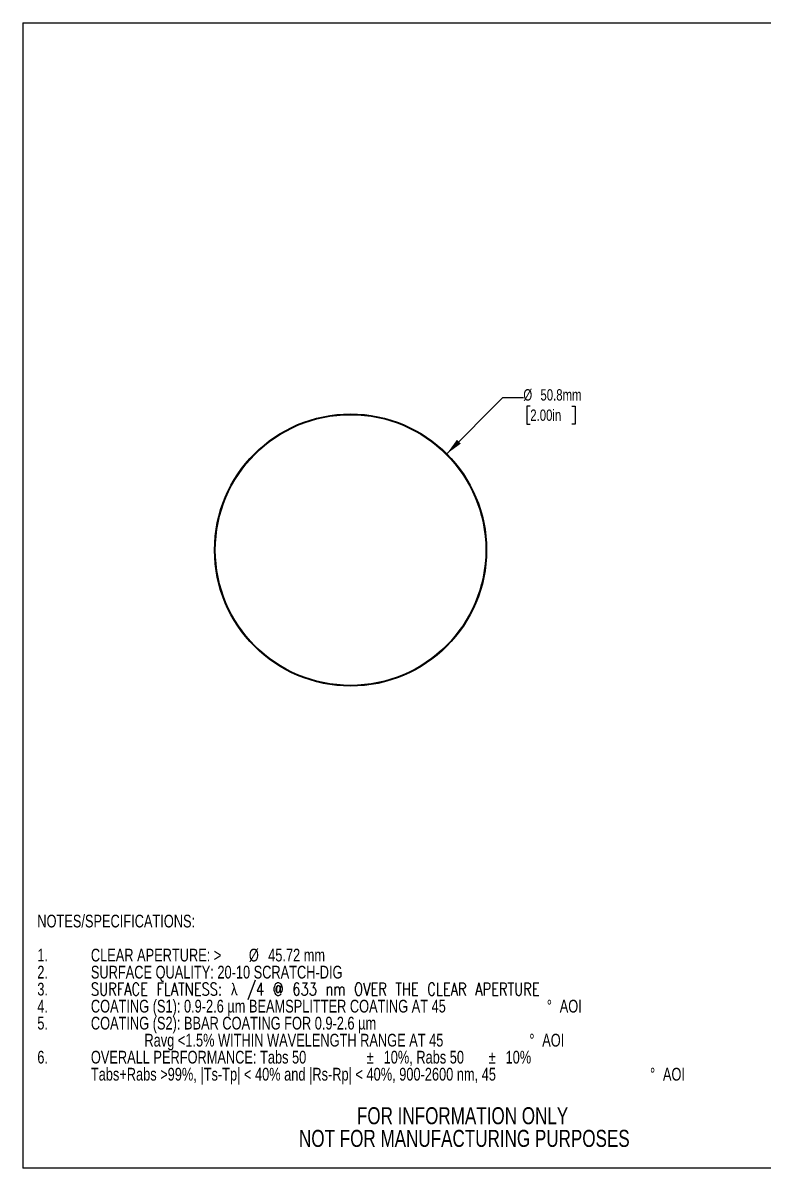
# Model space of a CAD drawing. Extents: x 2 to 278, y 1 to 215.
# Drawn here: x 1.6 to 139.8, y 0.9 to 214.6 of the extents above; entities that cross this region are included whole.
import ezdxf

# ---------------------------------------------------------------- set-up
doc = ezdxf.new("R2010")
doc.units = 0
doc.linetypes.add('SLD-SOLID', pattern=[0])
doc.layers.get('0').update_dxf_attribs({"linetype": 'CONTINUOUS'})
doc.layers.add('ARROW', color=7, linetype='SLD-SOLID')
doc.styles.add('SLDTEXTSTYLE0', font='TXT', dxfattribs={"width": 0.75})
doc.styles.add('SLDTEXTSTYLE1', font='TXT', dxfattribs={"width": 0.75, "bigfont": 'bigfont'})
doc.dimstyles.new('SLDDIMSTYLE0', dxfattribs={"dimtxt": 2.116667, "dimasz": 3.175, "dimexe": 0, "dimexo": 0.0625, "dimgap": 0.529167, "dimtad": 0, "dimtih": 1, "dimtoh": 1, "dimdec": 1, "dimrnd": 1e-09, "dimzin": 12, "dimtxsty": 'SLDTEXTSTYLE0', "dimsah": 1, "dimcen": 0, "dimazin": 3, "dimtfac": 1, "dimtdec": 1, "dimtofl": 0, "dimtmove": 0, "dimatfit": 3, "dimtolj": 1, "dimtzin": 12})

# ---------------------------------------------------------------- blocks, each defined once
blk = doc.blocks.new('SW_NOTE_0')
at = {"layer": 'ARROW', "color": 0, "attachment_point": 1}
for s, insert, char_height, style in [('NOTES/SPECIFICATIONS:', (0, 3.07), 2.3813, 'SLDTEXTSTYLE0'), ('1.', (0, -3.28), 2.381, 'SLDTEXTSTYLE0'), ('CLEAR APERTURE: >', (10, -3.28), 2.3813, 'SLDTEXTSTYLE0'), ('%%c', (39.5, -3.28), 2.381, 'SLDTEXTSTYLE0'), ('45.72 mm', (43.1, -3.28), 2.381, 'SLDTEXTSTYLE0'), ('2.', (0, -6.46), 2.381, 'SLDTEXTSTYLE0'), ('SURFACE QUALITY: 20-10 SCRATCH-DIG', (10, -6.46), 2.3813, 'SLDTEXTSTYLE0'), ('3.', (0, -9.63), 2.381, 'SLDTEXTSTYLE0'), ('SURFACE FLATNESS: \\M+183C9 /4 @ 633 nm OVER THE CLEAR APERTURE', (10, -9.63), 2.3813, 'SLDTEXTSTYLE1'), ('4.', (0, -12.81), 2.381, 'SLDTEXTSTYLE0'), ('COATING (S1): 0.9-2.6 µm BEAMSPLITTER COATING AT 45', (10, -12.81), 2.3813, 'SLDTEXTSTYLE0'), ('%%d', (95.13, -12.81), 2.381, 'SLDTEXTSTYLE0'), ('AOI', (97.54, -12.81), 2.381, 'SLDTEXTSTYLE0'), ('5.', (0, -15.98), 2.381, 'SLDTEXTSTYLE0'), ('COATING (S2): BBAR COATING FOR 0.9-2.6 µm', (10, -15.98), 2.3813, 'SLDTEXTSTYLE0'), ('Ravg <1.5% WITHIN WAVELENGTH RANGE AT 45', (20, -19.16), 2.3813, 'SLDTEXTSTYLE0'), ('%%d', (91.86, -19.16), 2.381, 'SLDTEXTSTYLE0'), ('AOI', (94.27, -19.16), 2.381, 'SLDTEXTSTYLE0'), ('6.', (0, -22.33), 2.381, 'SLDTEXTSTYLE0'), ('OVERALL PERFORMANCE: Tabs 50', (10, -22.33), 2.3813, 'SLDTEXTSTYLE0'), ('%%p', (61.49, -22.33), 2.381, 'SLDTEXTSTYLE0'), ('10%, Rabs 50', (64.66, -22.33), 2.3813, 'SLDTEXTSTYLE0'), ('%%p', (84.26, -22.33), 2.381, 'SLDTEXTSTYLE0'), ('10%', (87.43, -22.33), 2.381, 'SLDTEXTSTYLE0'), ('Tabs+Rabs >99%, |Ts-Tp| < 40% and |Rs-Rp| < 40%, 900-2600 nm, 45', (10, -25.51), 2.3813, 'SLDTEXTSTYLE0'), ('%%d', (114.4, -25.51), 2.381, 'SLDTEXTSTYLE0'), ('AOI', (116.81, -25.51), 2.381, 'SLDTEXTSTYLE0')]:
    blk.add_mtext(s, dxfattribs=dict(at, insert=insert, char_height=char_height, style=style))
blk = doc.blocks.new('SW_NOTE_3')
at = {"color": 0, "linetype": 'CONTINUOUS', "char_height": 3.175, "attachment_point": 2, "style": 'SLDTEXTSTYLE0'}
for s, insert in [('FOR INFORMATION ONLY', (25.05, 4.09)), ('NOT FOR MANUFACTURING PURPOSES', (25.38, -0.14))]:
    blk.add_mtext(s, dxfattribs=dict(at, insert=insert))
blk = doc.blocks.new('_D')
at = {"layer": 'ARROW'}
for p, q in [((80.72, 134.22), (91.21, 144.71)), ((91.21, 144.71), (95.02, 144.71)), ((96.31, 143.13), (95.66, 143.13)), ((95.66, 143.13), (95.66, 139.76)), ((104.06, 143.13), (104.71, 143.13)), ((104.71, 143.13), (104.71, 139.76)), ((95.66, 139.76), (96.31, 139.76)), ((104.71, 139.76), (104.06, 139.76))]:
    blk.add_line(p, q, dxfattribs=at)
blk.add_solid([(80.72, 134.22), (83.33, 136.11), (82.61, 136.83)], dxfattribs=at)
at = {"layer": 'ARROW', "char_height": 2.117, "attachment_point": 1, "style": 'SLDTEXTSTYLE0'}
for s, insert in [('%%c', (95.02, 146.28)), ('50.8mm', (98.21, 146.28)), ('2.00in', (96.31, 142.49))]:
    blk.add_mtext(s, dxfattribs=dict(at, insert=insert))

msp = doc.modelspace()

# ---------------------------------------------------------------- linework, layer by layer
at = {"color": 7, "linetype": 'SLD-SOLID'}
for p, q in [((1.57935, 214.64538), (277.98921, 214.64538)), ((1.57935, 214.64538), (1.57935, 0.90316)), ((277.98921, 0.90316), (1.57935, 0.90316))]:
    msp.add_line(p, q, dxfattribs=at)
for radius in [25.4, 25.25858]:
    msp.add_circle((62.76244, 116.26116), radius, dxfattribs=at)

# ---------------------------------------------------------------- block references
at = {"color": 7, "linetype": 'CONTINUOUS'}
msp.add_blockref('SW_NOTE_3', (58.62047, 8.17766), dxfattribs=at)
at = {"layer": 'ARROW'}
msp.add_blockref('SW_NOTE_0', (4.27364, 45.12853), dxfattribs=at)

# ---------------------------------------------------------------- dimensions: what is measured, and where the dimension line sits
dim = msp.add_diameter_dim_2p(p1=(44.80193, 98.30065), p2=(80.72295, 134.22167), dimstyle='SLDDIMSTYLE0', dxfattribs=at)
dim.commit()
dim.dimension.update_dxf_attribs({"geometry": '_D', "text_midpoint": (101.9974, 144.70681), "dimtype": 163})

doc.saveas('drawing.dxf')
